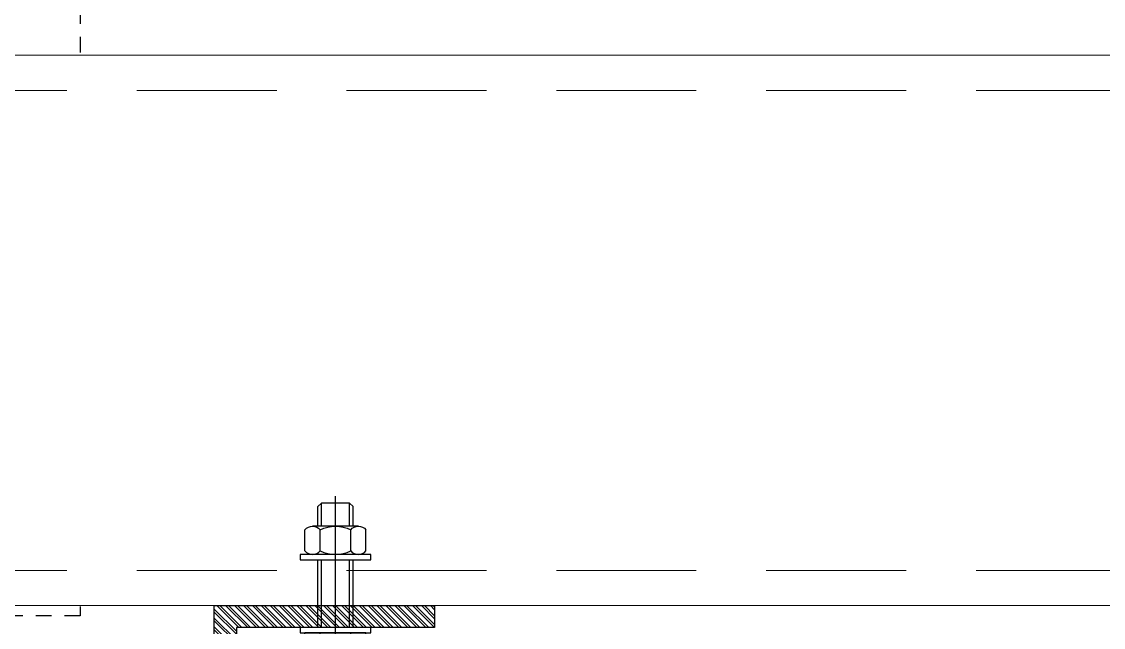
# Model space of a CAD drawing. Header units: millimetres. Extents: x -25371 to 2282244, y -90657 to 147824.
# Drawn here: x 1532550.9 to 1532796.5, y -5394.2 to -5256.6 of the extents above; entities that cross this region are included whole.
import ezdxf

# ---------------------------------------------------------------- set-up
doc = ezdxf.new("R2010")
doc.units = ezdxf.units.MM
doc.set_wipeout_variables(frame=1)
for name, pattern in [('CENTER', [50.800000000000004, 31.75, -6.35, 6.35, -6.35]), ('HIDDEN', [9.524999999999999, 6.35, -3.175]), ('TA_HL_001.00000', [6.5, 3.55, -2.95])]:
    doc.linetypes.add(name, pattern=pattern)
for name, color, linetype in [('000 - EXISTING_BUILDING_MAIN_COLOR_2', 7, 'TA_HL_001.00000'), ('000 - EXISTING_STEEL-STRUCTURE_HIDDEN_', 7, 'Continuous'), ('000 - EXISTING_STEEL-STRUCTURE_MAIN_COLOR_3', 7, 'Continuous'), ('000 - EXISTING_STEEL-STRUCTURE_WIPEOUT_', 7, 'Continuous'), ('000 - STRUCTURE_STEEL_ACCESORIES_MAIN_COLOR_2', 7, 'Continuous'), ('000 - STRUCTURE_STEEL_ACCESORIES_WIPEOUT_', 7, 'Continuous'), ('010 - ASPG_ACCESSORIES_HATCH_', 7, 'Continuous'), ('010 - ASPG_ACCESSORIES_MAIN_COLOR_1', 7, 'Continuous'), ('010 - ASPG_ACCESSORIES_SUB_COLOR_1', 7, 'Continuous'), ('010 - ASPG_ACCESSORIES_SUB_COLOR_2', 7, 'Continuous'), ('010 - ASPG_ACCESSORIES_SYMBOL_', 7, 'Continuous'), ('010 - ASPG_ACCESSORIES_WIPEOUT_', 7, 'Continuous'), ('010 - ASPG_FASTERN_MAIN_COLOR_1', 7, 'Continuous'), ('010 - ASPG_FASTERN_SUB_COLOR_2', 7, 'Continuous'), ('010 - ASPG_FASTERN_SUB_COLOR_3', 7, 'Continuous')]:
    doc.layers.add(name, color=color, linetype=linetype)
doc.layers.add('010 - ASPG_FASTERN_DEF_SUB', color=7, linetype='Continuous', plot=False)
pattern_1 = [(45, (68845973.91123614, -106253.6340706302), (-4.041115254481119, 4.041115254481119), []), (45, (68845976.60531414, -106253.6340706302), (-4.041115254481119, 4.041115254481119), [])]

# ---------------------------------------------------------------- blocks, each defined once
blk = doc.blocks.new('LOUVER DOOR - 1300x2150 mm-5354091-2505-01 EGRESS LEVEL PLAN')
at = {"layer": '000 - EXISTING_BUILDING_MAIN_COLOR_2', "color": 7}
for p, q in [((569.999999999997, -56.34999999999639), (614.9999999999986, -56.34999999999639)), ((569.999999999997, -123.460932244792), (569.999999999997, -56.34999999999639)), ((569.999999999997, -129.3499999999987), (569.999999999997, -127.0718020328599)), ((569.999999999997, -1286.349999999996), (569.999999999997, -131.3500000000015))]:
    blk.add_line(p, q, dxfattribs=at)
blk.add_arc((615.0000000000006, -56.34999999999629), 1230, 183.5021608018303, 269.9999999999992, dxfattribs=at)
blk = doc.blocks.new('A$C4b8f3cd2')
at = {"layer": '000 - EXISTING_BUILDING_MAIN_COLOR_2', "color": 7, "rotation": 180}
blk.add_blockref('LOUVER DOOR - 1300x2150 mm-5354091-2505-01 EGRESS LEVEL PLAN', (7699.537211477058, 3368.649232502835), dxfattribs=at)
blk = doc.blocks.new('C-1-VS01_REV00_20260628-183840_LOPF_STEEL-FRAME_')
at = {"color": 7}
blk.add_wipeout([(9701.999999995809, 3552.3000000004176), (9701.999999995809, 3427.3000000004176), (6999.537211477058, 3427.3000000004176), (6999.537211477058, 3552.3000000004176)], dxfattribs=at).dxf.layer = '000 - EXISTING_STEEL-STRUCTURE_WIPEOUT_'
at = {"layer": '000 - EXISTING_STEEL-STRUCTURE_HIDDEN_', "color": 7, "linetype": 'HIDDEN', "lineweight": 0, "ltscale": 5}
for p, q in [((6999.537211477058, 3544.300050028272), (9701.999999995809, 3544.300050028272)), ((6999.537211477058, 3435.299950088978), (9701.999999995809, 3435.299950088978))]:
    blk.add_line(p, q, dxfattribs=at)
at = {"layer": '000 - EXISTING_STEEL-STRUCTURE_MAIN_COLOR_3', "color": 7, "lineweight": 0}
blk.add_lwpolyline([(9701.999999995809, 3552.300000000418), (9701.999999995809, 3427.300000000418), (6999.537211477058, 3427.300000000418), (6999.537211477058, 3552.300000000418), (9701.999999995809, 3552.300000000418)], close=True, dxfattribs=at)
blk = doc.blocks.new('*U2372')
at = {"layer": '010 - ASPG_ACCESSORIES_SUB_COLOR_2', "color": 7}
for p, q in [((-2.084999999999127, -1.547816335794778), (-2.084999999999127, 0)), ((2.084999999999013, -1.047816335789321), (2.084999999999127, 0)), ((-2.729999999999563, -1.899999999995998), (2.729999999999563, -1.399999999995998)), ((-2.729999999999563, -1.899999999995998), (-2.084999999999127, -1.547816335789321)), ((-2.729999999999563, -1.899999999995998), (-2.084999999999127, -2.252183664200857)), ((-2.084999999999127, -1.547816335789321), (2.084999999999127, -1.047816335789321)), ((-2.084999999999127, -2.252183664200857), (2.084999999999127, -1.752183664200857)), ((-2.084999999999013, -3.347816335790412), (-2.084999999999127, -2.252183664206314)), ((2.729999999999563, -1.399999999995998), (2.084999999999127, -1.047816335789321)), ((2.729999999999563, -1.399999999995998), (2.084999999999127, -1.752183664200857)), ((2.084999999999013, -2.847816335790412), (2.0849999999989, -1.752183664201084)), ((-2.729999999999563, -3.69999999999709), (2.729999999999563, -3.19999999999709)), ((-2.729999999999563, -3.69999999999709), (-2.084999999999127, -3.347816335790412)), ((-2.729999999999563, -3.69999999999709), (-2.084999999999127, -4.052183664201948)), ((-2.084999999999127, -3.347816335790412), (2.084999999999127, -2.847816335790412)), ((-2.084999999999127, -4.052183664201948), (2.084999999999127, -3.552183664201948)), ((-2.0849999999989, -5.147816335791504), (-2.084999999999013, -4.052183664201948)), ((-2.084999999999127, -5.147816335791504), (2.084999999999127, -4.647816335791504)), ((-2.084999999999127, -5.147816335791504), (2.084999999999127, -4.647816335791504)), ((2.729999999999563, -3.19999999999709), (2.084999999999127, -2.847816335790412)), ((2.729999999999563, -3.19999999999709), (2.084999999999127, -3.552183664201948)), ((2.084999999999241, -4.647816335791504), (2.084999999999241, -3.552183664201948)), ((2.729999999999563, -4.999999999998181), (2.084999999999127, -4.647816335791504)), ((2.729999999999563, -4.999999999998181), (2.084999999999127, -4.647816335791504)), ((-2.729999999999563, -5.499999999998181), (2.729999999999563, -4.999999999998181)), ((-2.729999999999563, -5.499999999998181), (2.729999999999563, -4.999999999998181)), ((-2.729999999999563, -5.499999999998181), (-2.084999999999127, -5.147816335791504)), ((-2.729999999999563, -5.499999999998181), (-2.084999999999127, -5.147816335791504)), ((-2.729999999999563, -5.499999999998181), (-2.084999999999127, -5.852183664203039)), ((-2.729999999999563, -5.499999999998181), (-2.084999999999127, -5.852183664203039)), ((-2.729999999999563, -7.299999999999272), (2.729999999999563, -6.799999999999272)), ((-2.729999999999563, -7.299999999999272), (-2.084999999999127, -6.947816335792595)), ((-2.729999999999563, -7.299999999999272), (-2.084999999999127, -7.652183664204131)), ((-2.084999999999127, -5.852183664203039), (2.084999999999127, -5.352183664203039)), ((-2.084999999999127, -5.852183664203039), (2.084999999999127, -5.352183664203039)), ((-2.084999999999127, -6.947816335792595), (-2.0849999999989, -5.852183664203039)), ((-2.084999999999127, -6.947816335792595), (-2.084999999999127, -5.852183664203039)), ((-2.084999999999127, -6.947816335792595), (2.084999999999127, -6.447816335792595)), ((-2.084999999999127, -7.652183664204131), (2.084999999999127, -7.152183664204131)), ((2.729999999999563, -4.999999999998181), (2.084999999999127, -5.352183664203039)), ((2.729999999999563, -4.999999999998181), (2.084999999999127, -5.352183664203039)), ((2.084999999999127, -6.447816335792595), (2.084999999999127, -5.352183664203039)), ((2.084999999999127, -6.447816335792595), (2.084999999999241, -5.352183664203039)), ((2.729999999999563, -6.799999999999272), (2.084999999999127, -6.447816335792595)), ((2.729999999999563, -6.799999999999272), (2.084999999999127, -7.152183664204131)), ((2.084999999999127, -8.247816335793686), (2.084999999999127, -7.152183664204131)), ((-2.729999999999563, -9.099999999998545), (-2.084999999999127, -8.747816335793686)), ((-2.729999999999563, -9.099999999998545), (-1.568355612604137, -8.982641209644498)), ((-2.729999999999563, -9.099999999998545), (-2.084999999999127, -9.452183664205222)), ((-2.084999999999127, -8.747816335793686), (-2.084999999999127, -7.652183664204131)), ((-2.084999999999127, -8.747816335793686), (-1.064489079482883, -8.605286877620529)), ((-2.084999999999127, -9.452183664205222), (-1.629698446698967, -9.388594061787444)), ((-2.084999999999127, -10.54781633579296), (-2.084999999999127, -9.452183664205222)), ((0.4333070988686814, -8.43729858455481), (2.084999999999127, -8.247816335793686)), ((0.7141825614198751, -8.775605983184505), (2.729999999999563, -8.599999999998545)), ((0.7141825614198751, -9.102437496409038), (2.084999999999127, -8.952183664205222)), ((2.729999999999563, -8.599999999998545), (2.084999999999127, -8.247816335793686)), ((2.729999999999563, -8.599999999998545), (2.084999999999127, -8.952183664205222)), ((2.084999999999127, -10.04781633579296), (2.084999999999127, -8.952183664205222)), ((-2.729999999999563, -10.89999999999964), (-2.084999999999127, -10.54781633579296)), ((-2.729999999999563, -10.89999999999964), (-1.844567201240352, -10.81054635710279)), ((-2.729999999999563, -10.89999999999964), (-2.084999999999127, -11.25218366420449)), ((-2.084999999999127, -10.54781633579296), (-1.798826981090315, -10.50784803706301)), ((-2.084999999999127, -11.25218366420449), (-1.907557413303948, -11.22740118002912)), ((-2.084999999999127, -12.40167565273805), (-2.084999999999127, -11.25218366420449)), ((0.7141825614198751, -10.20507654483481), (2.084999999999127, -10.04781633579296)), ((0.7141825614198751, -10.57560598318378), (2.729999999999563, -10.39999999999964)), ((0.7141825614198751, -10.90243749640831), (2.084999999999127, -10.75218366420449)), ((2.729999999999563, -10.39999999999964), (2.084999999999127, -10.04781633579296)), ((2.729999999999563, -10.39999999999964), (2.084999999999127, -10.75218366420449)), ((2.084999999999127, -10.75218366420449), (2.084999999999127, -15.59999999999854)), ((-2.084999999999127, -12.40167565273805), (-2.084999999999127, -15.59999999999854)), ((0, -17.19999999999891), (-2.084999999999127, -15.59999999999854)), ((0, -17.19999999999891), (2.084999999999127, -15.59999999999854))]:
    blk.add_line(p, q, dxfattribs=at)
blk.add_lwpolyline([(0, -17.19999999999891), (0.7141825614198751, -11.45704931750151), (0.7141825614198751, -8.736688384093213, 0.4176573264866609), (0.4106596181591158, -8.436709070021607, 0.07099332720072511), (-1.529698998669119, -8.726820576112004), (-2.084999999999127, -12.40167565273805)], format="xyb", dxfattribs=at)
at = {"layer": '010 - ASPG_ACCESSORIES_SYMBOL_', "color": 7, "linetype": 'CENTER'}
blk.add_line((0, 6.142561988594025), (0, -18.19999999999891), dxfattribs=at)
at = {"layer": '010 - ASPG_FASTERN_MAIN_COLOR_1', "color": 7}
for p, q in [((-4.170000000000073, 5.049999999999272), (-4.170000000000073, 1.200000000000728)), ((3.127500000000509, 5.450000000000728), (-3.127500000000509, 5.450000000000728)), ((-2.084999999999127, 5.049999999999272), (-2.084999999999127, 1.200000000000728)), ((2.084999999999127, 5.049999999999272), (2.084999999999127, 1.200000000000728)), ((4.170000000000073, 5.049999999999272), (4.170000000000073, 1.200000000000728)), ((-5.5, 0.5499999999992724), (-5.5, 0)), ((5.5, 0), (-5.5, 0)), ((-5.200000000000728, 0.8500000000003638), (-4.170000000000073, 1.200000000000728)), ((5.200000000000728, 0.8500000000003638), (-5.200000000000728, 0.8500000000003638)), ((4.170000000000073, 1.200000000000728), (-4.170000000000073, 1.200000000000728)), ((-2.57630675031578, 0.8500000000003638), (-2.084999999999127, 1.200000000000728)), ((2.44630675031658, 0.8500000000003638), (2.084999999999127, 1.200000000000728)), ((5.200000000000728, 0.8500000000003638), (4.170000000000073, 1.200000000000728)), ((5.5, 0.5499999999992724), (5.5, 0))]:
    blk.add_line(p, q, dxfattribs=at)
for centre, radius, start, end in [((-3.127500000000509, 3.891492187500262), 1.55850781249987, 48.01707852331997, 131.98292147668), ((0, -0.1840312499989523), 5.634031249999114, 68.2799117114248, 111.7200882885752), ((3.127500000000509, 3.891492187500262), 1.558507812499965, 48.01707852331997, 131.98292147668), ((-5.200000000000728, 0.5499999999992724), 0.3, 90, 180), ((5.200000000000728, 0.5499999999992724), 0.3, 0, 90)]:
    blk.add_arc(centre, radius, start, end, dxfattribs=at)
blk = doc.blocks.new('G$C7D677D58')
at = {"layer": '010 - ASPG_FASTERN_MAIN_COLOR_1'}
h = blk.add_hatch(dxfattribs=at)
h.set_pattern_fill('ANSI35', scale=0.02, angle=280.6768409131589, style=0)
h.set_pattern_definition([(145.6768409131589, (67.45353497568851, -13.09426057516771), (0.00281929956869494, 0.00412935224241727), []), (145.6768409131589, (67.45006064978782, -13.09491560150343), (0.00281929956869494, 0.00412935224241727), [0.006249999999999968, -0.001249999999999992, 0, -0.001249999999999992])])
h.paths.add_polyline_path([(0.02989179726182556, 0.01545000000078289), (0.02447319464567954, 0.01545000000078289), (0.02447319464567954, 0.0005500000004303729), (0.02989179726182556, 0.0005500000004303729)])
at = {"layer": '010 - ASPG_FASTERN_DEF_SUB', "color": 7, "ltscale": 0.1}
blk.add_line((0.03829179726176335, 0.007999999999924512), (0, 0.007999999999924512, -2.806346833239134e-06), dxfattribs=at)
at = {"layer": '010 - ASPG_FASTERN_MAIN_COLOR_1', "color": 7}
for p, q in [((0.01247319464710017, 0.01492820323028354, -2.806346833239134e-06), (0.007673194646940829, 0.01492820323028354, -2.806346833239134e-06)), ((0.01327319464712673, 0, -2.806346833239134e-06), (0.01327319464712673, 0.01599999999996271, -2.806346833239134e-06)), ((0.01327319464712673, 0.01599999999996271, -2.806346833239134e-06), (0.01447319464705288, 0.01599999999996271, -2.806346833239134e-06)), ((0.01447319464705288, 0.01599999999996271, -2.806346833239134e-06), (0.01447319464705288, 0, -2.806346833239134e-06)), ((0.02989179726182556, 0), (0.02989179726182556, 0.01599999999996271)), ((0.02989179726182556, 0.01599999999996271), (0.03109179726175171, 0.01599999999996271)), ((0.03109179726175171, 0.01599999999996271), (0.03109179726175171, 0)), ((0.03109179726175171, 0.001071796769679167), (0.03109179726175171, 0.01492820323028354)), ((0.03589179726191105, 0.01492820323028354), (0.03109179726175171, 0.01492820323028354)), ((0.006873194647141645, 0.002803847577297347, -2.806346833239134e-06), (0.006873194647141645, 0.01319615242266536, -2.806346833239134e-06)), ((0.01327319464712673, 0.002803847577297347, -2.806346833239134e-06), (0.01327319464712673, 0.01319615242266536, -2.806346833239134e-06)), ((0.03669179726193761, 0.002803847577297347), (0.03669179726193761, 0.01319615242266536)), ((0.002400000000079672, 0.01199999999994361, -2.806346833239134e-06), (0.001600000000053114, 0.01119999999991705, -2.806346833239134e-06)), ((0.001600000000053114, 0.00479999999993197, -2.806346833239134e-06), (0.001600000000053114, 0.01119999999991705, -2.806346833239134e-06)), ((0.006873194647141645, 0.01119999999991705, -2.806346833239134e-06), (0.001600000000053114, 0.01119999999991705, -2.806346833239134e-06)), ((0.006873194647141645, 0.01199999999994361, -2.806346833239134e-06), (0.002400000000079672, 0.01199999999994361, -2.806346833239134e-06)), ((0.01247319464710017, 0.01146410161504718, -2.806346833239134e-06), (0.007673194646940829, 0.01146410161504718, -2.806346833239134e-06)), ((0.03589179726191105, 0.01146410161504718), (0.03109179726175171, 0.01146410161504718)), ((0.006873194647141645, 0.00479999999993197, -2.806346833239134e-06), (0.001600000000053114, 0.00479999999993197, -2.806346833239134e-06)), ((0.002400000000079672, 0.003999999999905413, -2.806346833239134e-06), (0.001600000000053114, 0.00479999999993197, -2.806346833239134e-06)), ((0.006873194647141645, 0.003999999999905413, -2.806346833239134e-06), (0.002400000000079672, 0.003999999999905413, -2.806346833239134e-06)), ((0.01247319464710017, 0.00453589838480184, -2.806346833239134e-06), (0.007673194646940829, 0.00453589838480184, -2.806346833239134e-06)), ((0.03589179726191105, 0.00453589838480184), (0.03109179726175171, 0.00453589838480184)), ((0.01247319464710017, 0.001071796769679167, -2.806346833239134e-06), (0.007673194646940829, 0.001071796769679167, -2.806346833239134e-06)), ((0.01447319464705288, 0, -2.806346833239134e-06), (0.01327319464712673, 0, -2.806346833239134e-06)), ((0.03109179726175171, 0), (0.02989179726182556, 0)), ((0.03589179726191105, 0.001071796769679167), (0.03109179726175171, 0.001071796769679167))]:
    blk.add_line(p, q, dxfattribs=at)
at = {"layer": '010 - ASPG_FASTERN_MAIN_COLOR_1', "color": 7, "elevation": -2.806346833239134e-06}
for points in [[(0.007673194646940829, 0.01492820323028354, 0.4618802153516978), (0.007673194646940829, 0.01146410161504718, 0.2309401076757868), (0.007673194646940829, 0.00453589838480184, 0.461880215351701), (0.007673194646940829, 0.001071796769679167)], [(0.01247319464710017, 0.01492820323028354, -0.4618802153516978), (0.01247319464710017, 0.01146410161504718, -0.2309401076757868), (0.01247319464710017, 0.00453589838480184, -0.461880215351701), (0.01247319464710017, 0.001071796769679167)], [(0.03589179726191105, 0.01492820323028354, -0.4618802153516978), (0.03589179726191105, 0.01146410161504718, -0.2309401076757868), (0.03589179726191105, 0.00453589838480184, -0.4618802153517009), (0.03589179726191105, 0.001071796769679167)]]:
    blk.add_lwpolyline(points, format="xyb", dxfattribs=at)
at = {"layer": '010 - ASPG_FASTERN_MAIN_COLOR_1', "color": 7}
blk.add_lwpolyline([(0.02989179726182556, 0.01545000000078289), (0.02447319464567954, 0.01545000000078289), (0.02447319464567954, 0.0005500000004303729), (0.02989179726182556, 0.0005500000004303729)], close=True, dxfattribs=at)
at = {"layer": '010 - ASPG_FASTERN_SUB_COLOR_2', "color": 7, "linetype": 'HIDDEN'}
for p, q in [((0.02989179726182556, 0.01199999999994361), (0.01447319464705288, 0.01199999999994361, -2.806346833239134e-06)), ((0.02989179726182556, 0.01119999999991705), (0.01447319464705288, 0.01119999999991705, -2.806346833239134e-06)), ((0.02989179726182556, 0.00479999999993197), (0.01447319464705288, 0.00479999999993197, -2.806346833239134e-06)), ((0.02989179726182556, 0.003999999999905413), (0.01447319464705288, 0.003999999999905413, -2.806346833239134e-06))]:
    blk.add_line(p, q, dxfattribs=at)
blk = doc.blocks.new('010 - ASPG_ACCESSORIES_BRACKET_FOR_FRAME_TYPE-1_CUT-VIEW')
at = {"color": 7}
blk.add_wipeout([(4.656612873077393e-10, 25.00000000008731), (4.656612873077393e-10, 1.8189894035458565e-12), (40, 1.8189894035458565e-12), (40, 3.000000000153044), (3.0000000003213074, 3.000000000153044), (3.0000000003213074, 25.00000000008731)], dxfattribs=at).dxf.layer = '010 - ASPG_ACCESSORIES_WIPEOUT_'
at = {"layer": '010 - ASPG_ACCESSORIES_HATCH_'}
h = blk.add_hatch(dxfattribs=at)
h.set_pattern_fill('ANSI32', scale=0.03)
h.set_pattern_definition(pattern_1)
h.paths.add_polyline_path([(1.452183664310724, 16.08500000019558), (1.100000000093132, 16.73000000005413), (0.7478163363412023, 16.08500000019558), (4.656612873077393e-10, 16.08500000019558), (4.656612873077393e-10, 25.00000000008731), (3.000000000465661, 25.00000000008731), (2.9848025678657, 16.08500000019558)])
h = blk.add_hatch(dxfattribs=at)
h.set_pattern_fill('ANSI32', scale=0.03)
h.set_pattern_definition(pattern_1)
h.paths.add_polyline_path([(4.656612873077393e-10, 0), (4.656612873077393e-10, 11.78062006374239), (0.1825785292312503, 11.91500000003725), (1.247816335875541, 11.91500000003725), (1.600000000558794, 11.27000000019325), (1.952183664776385, 11.91500000003725), (3.000000000465661, 11.9150000000518), (3.000000000465661, 3.000000000160071), (19.70000000018626, 3.000000000043656), (19.70000000018626, 1.164153218269348e-10)])
h = blk.add_hatch(dxfattribs=at)
h.set_pattern_fill('ANSI32', scale=0.03)
h.set_pattern_definition(pattern_1)
h.paths.add_polyline_path([(28.70000000018626, 1.164153218269348e-10), (28.70000000018626, 3.000000000043656), (40, 3.000000000160071), (40, 0)])
at = {"layer": '010 - ASPG_ACCESSORIES_MAIN_COLOR_1', "color": 7}
blk.add_lwpolyline([(4.656612873077393e-10, 25.00000000008731), (4.656612873077393e-10, 0), (40, 0), (40, 3.000000000160071), (3.000000000465661, 3.000000000160071), (3.000000000465661, 25.00000000008731)], close=True, dxfattribs=at)
at = {"layer": '010 - ASPG_ACCESSORIES_SUB_COLOR_1', "color": 7}
for points in [[(1.452183664310724, 16.08500000019558), (1.100000000093132, 16.73000000005413), (0.7478163363412023, 16.08500000019558), (4.656612873077393e-10, 16.08500000019558), (4.656612873077393e-10, 25.00000000008731), (3.000000000465661, 25.00000000008731), (2.9848025678657, 16.08500000019558)], [(4.656612873077393e-10, 0), (4.656612873077393e-10, 11.78062006374239), (0.1825785292312503, 11.91500000003725), (1.247816335875541, 11.91500000003725), (1.600000000558794, 11.27000000019325), (1.952183664776385, 11.91500000003725), (3.000000000465661, 11.9150000000518), (3.000000000465661, 3.000000000160071), (19.70000000018626, 3.000000000043656), (19.70000000018626, 1.164153218269348e-10)], [(28.70000000018626, 1.164153218269348e-10), (28.70000000018626, 3.000000000043656), (40, 3.000000000160071), (40, 0)]]:
    blk.add_lwpolyline(points, close=True, dxfattribs=at)
blk = doc.blocks.new('G$CF155826C')
at = {"layer": '010 - ASPG_FASTERN_DEF_SUB', "color": 7, "ltscale": 0.1}
blk.add_line((0, 0.007999999999924512), (0.03829179726176335, 0.007999999999924512, -2.806346833239134e-06), dxfattribs=at)
at = {"layer": '010 - ASPG_FASTERN_MAIN_COLOR_1', "color": 7}
for p, q in [((0.002399999999852298, 0.01492820323028354), (0.007200000000011642, 0.01492820323028354)), ((0.007200000000011642, 0.01599999999996271), (0.007200000000011642, 0)), ((0.00839999999993779, 0.01599999999996271), (0.007200000000011642, 0.01599999999996271)), ((0.007200000000011642, 0.001071796769679167), (0.007200000000011642, 0.01492820323028354)), ((0.00839999999993779, 0), (0.00839999999993779, 0.01599999999996271)), ((0.02381860261471047, 0.01599999999996271, -2.806346833239134e-06), (0.02381860261471047, 0, -2.806346833239134e-06)), ((0.02501860261463662, 0.01599999999996271, -2.806346833239134e-06), (0.02381860261471047, 0.01599999999996271, -2.806346833239134e-06)), ((0.02501860261463662, 0, -2.806346833239134e-06), (0.02501860261463662, 0.01599999999996271, -2.806346833239134e-06)), ((0.02581860261466318, 0.01492820323028354, -2.806346833239134e-06), (0.03061860261482252, 0.01492820323028354, -2.806346833239134e-06)), ((0.001599999999825741, 0.002803847577297347), (0.001599999999825741, 0.01319615242266536)), ((0.02501860261463662, 0.002803847577297347, -2.806346833239134e-06), (0.02501860261463662, 0.01319615242266536, -2.806346833239134e-06)), ((0.0314186026146217, 0.002803847577297347, -2.806346833239134e-06), (0.0314186026146217, 0.01319615242266536, -2.806346833239134e-06)), ((0.002399999999852298, 0.01146410161504718), (0.007200000000011642, 0.01146410161504718)), ((0.02581860261466318, 0.01146410161504718, -2.806346833239134e-06), (0.03061860261482252, 0.01146410161504718, -2.806346833239134e-06)), ((0.0314186026146217, 0.01199999999994361, -2.806346833239134e-06), (0.03589179726168368, 0.01199999999994361, -2.806346833239134e-06)), ((0.0314186026146217, 0.01119999999991705, -2.806346833239134e-06), (0.03669179726171024, 0.01119999999991705, -2.806346833239134e-06)), ((0.03589179726168368, 0.01199999999994361, -2.806346833239134e-06), (0.03669179726171024, 0.01119999999991705, -2.806346833239134e-06)), ((0.03669179726171024, 0.00479999999993197, -2.806346833239134e-06), (0.03669179726171024, 0.01119999999991705, -2.806346833239134e-06)), ((0.002399999999852298, 0.00453589838480184), (0.007200000000011642, 0.00453589838480184)), ((0.02581860261466318, 0.00453589838480184, -2.806346833239134e-06), (0.03061860261482252, 0.00453589838480184, -2.806346833239134e-06)), ((0.0314186026146217, 0.00479999999993197, -2.806346833239134e-06), (0.03669179726171024, 0.00479999999993197, -2.806346833239134e-06)), ((0.0314186026146217, 0.003999999999905413, -2.806346833239134e-06), (0.03589179726168368, 0.003999999999905413, -2.806346833239134e-06)), ((0.03589179726168368, 0.003999999999905413, -2.806346833239134e-06), (0.03669179726171024, 0.00479999999993197, -2.806346833239134e-06)), ((0.002399999999852298, 0.001071796769679167), (0.007200000000011642, 0.001071796769679167)), ((0.007200000000011642, 0), (0.00839999999993779, 0)), ((0.02381860261471047, 0, -2.806346833239134e-06), (0.02501860261463662, 0, -2.806346833239134e-06)), ((0.02581860261466318, 0.001071796769679167, -2.806346833239134e-06), (0.03061860261482252, 0.001071796769679167, -2.806346833239134e-06))]:
    blk.add_line(p, q, dxfattribs=at)
at = {"layer": '010 - ASPG_FASTERN_MAIN_COLOR_1', "color": 7, "elevation": -2.806346833239134e-06}
for points in [[(0.002399999999852298, 0.01492820323028354, 0.4618802153516978), (0.002399999999852298, 0.01146410161504718, 0.2309401076757868), (0.002399999999852298, 0.00453589838480184, 0.4618802153517009), (0.002399999999852298, 0.001071796769679167)], [(0.02581860261466318, 0.01492820323028354, 0.4618802153516978), (0.02581860261466318, 0.01146410161504718, 0.2309401076757868), (0.02581860261466318, 0.00453589838480184, 0.461880215351701), (0.02581860261466318, 0.001071796769679167)], [(0.03061860261482252, 0.01492820323028354, -0.4618802153516978), (0.03061860261482252, 0.01146410161504718, -0.2309401076757868), (0.03061860261482252, 0.00453589838480184, -0.461880215351701), (0.03061860261482252, 0.001071796769679167)]]:
    blk.add_lwpolyline(points, format="xyb", dxfattribs=at)
at = {"layer": '010 - ASPG_FASTERN_SUB_COLOR_3', "color": 7, "linetype": 'HIDDEN'}
for p, q in [((0.00839999999993779, 0.01199999999994361), (0.02381860261471047, 0.01199999999994361, -2.806346833239134e-06)), ((0.00839999999993779, 0.01119999999991705), (0.02381860261471047, 0.01119999999991705, -2.806346833239134e-06)), ((0.00839999999993779, 0.00479999999993197), (0.02381860261471047, 0.00479999999993197, -2.806346833239134e-06)), ((0.00839999999993779, 0.003999999999905413), (0.02381860261471047, 0.003999999999905413, -2.806346833239134e-06))]:
    blk.add_line(p, q, dxfattribs=at)
blk = doc.blocks.new('*U2374')
at = {"color": 7, "xscale": -1, "rotation": 270}
blk.add_blockref('*U2372', (3.000000000000005, 10.99999999986903), dxfattribs=at)
at = {"color": 7}
blk.add_wipeout([(45.00000000000455, 75.00000000000001), (45.00000000000455, 29.99999999956346), (3.552713678800501e-15, 29.99999999956345), (3.552713678800501e-15, 25.000000000000004), (50, 25.000000000000014), (50, 75.00000000000001)], dxfattribs=at).dxf.layer = '000 - STRUCTURE_STEEL_ACCESORIES_WIPEOUT_'
at = {"layer": '010 - ASPG_ACCESSORIES_HATCH_'}
h = blk.add_hatch(dxfattribs=at)
h.set_pattern_fill('ANSI32', scale=0.03, angle=-90.00000000000001)
h.set_pattern_definition([(315, (-106132.4892735402, -14494238.67851865), (1.01027881362028, 1.01027881362028), []), (315, (-106132.4892735402, -14494239.35203815), (1.01027881362028, 1.01027881362028), [])])
h.paths.add_polyline_path([(45.00000000000001, 75), (45.00000000000001, 30), (5.329070518200751e-15, 30), (5.329070518200751e-15, 25), (50.00000000000001, 25), (50.00000000000001, 75)])
at = {"layer": '000 - STRUCTURE_STEEL_ACCESORIES_MAIN_COLOR_2', "color": 7}
blk.add_lwpolyline([(45.00000000000001, 75), (45.00000000000001, 30), (5.329070518200751e-15, 30), (5.329070518200751e-15, 25), (50.00000000000001, 25), (50.00000000000001, 75)], close=True, dxfattribs=at)
at = {"color": 7, "xscale": -1000, "yscale": 1000, "zscale": 1000}
for name, p, rotation in [('G$CF155826C', (36.60000000006222, 60.49999999998136), 180), ('G$C7D677D58', (32.19999999972061, 46.47319464554312, 0.001403173416619567), 90)]:
    blk.add_blockref(name, p, dxfattribs=dict(at, rotation=rotation))
at = {"color": 7, "xscale": -1, "rotation": 180}
blk.add_blockref('010 - ASPG_ACCESSORIES_BRACKET_FOR_FRAME_TYPE-1_CUT-VIEW', (-4.656559582372211e-10, 25), dxfattribs=at)

msp = doc.modelspace()

# ---------------------------------------------------------------- block references
at = {"color": 7}
msp.add_blockref('A$C4b8f3cd2', (1525434.64800377, -8816.585454047028), dxfattribs=at)

# ---------------------------------------------------------------- next in the draw order: block references
msp.add_blockref('C-1-VS01_REV00_20260628-183840_LOPF_STEEL-FRAME_', (1525434.64800377, -8816.585454047), dxfattribs=at)

# ---------------------------------------------------------------- next in the draw order: block references
at = {"color": 7, "xscale": -1, "rotation": 270}
msp.add_blockref('*U2374', (1532569.64800377, -5439.285454047819), dxfattribs=at)

doc.saveas('drawing.dxf')
